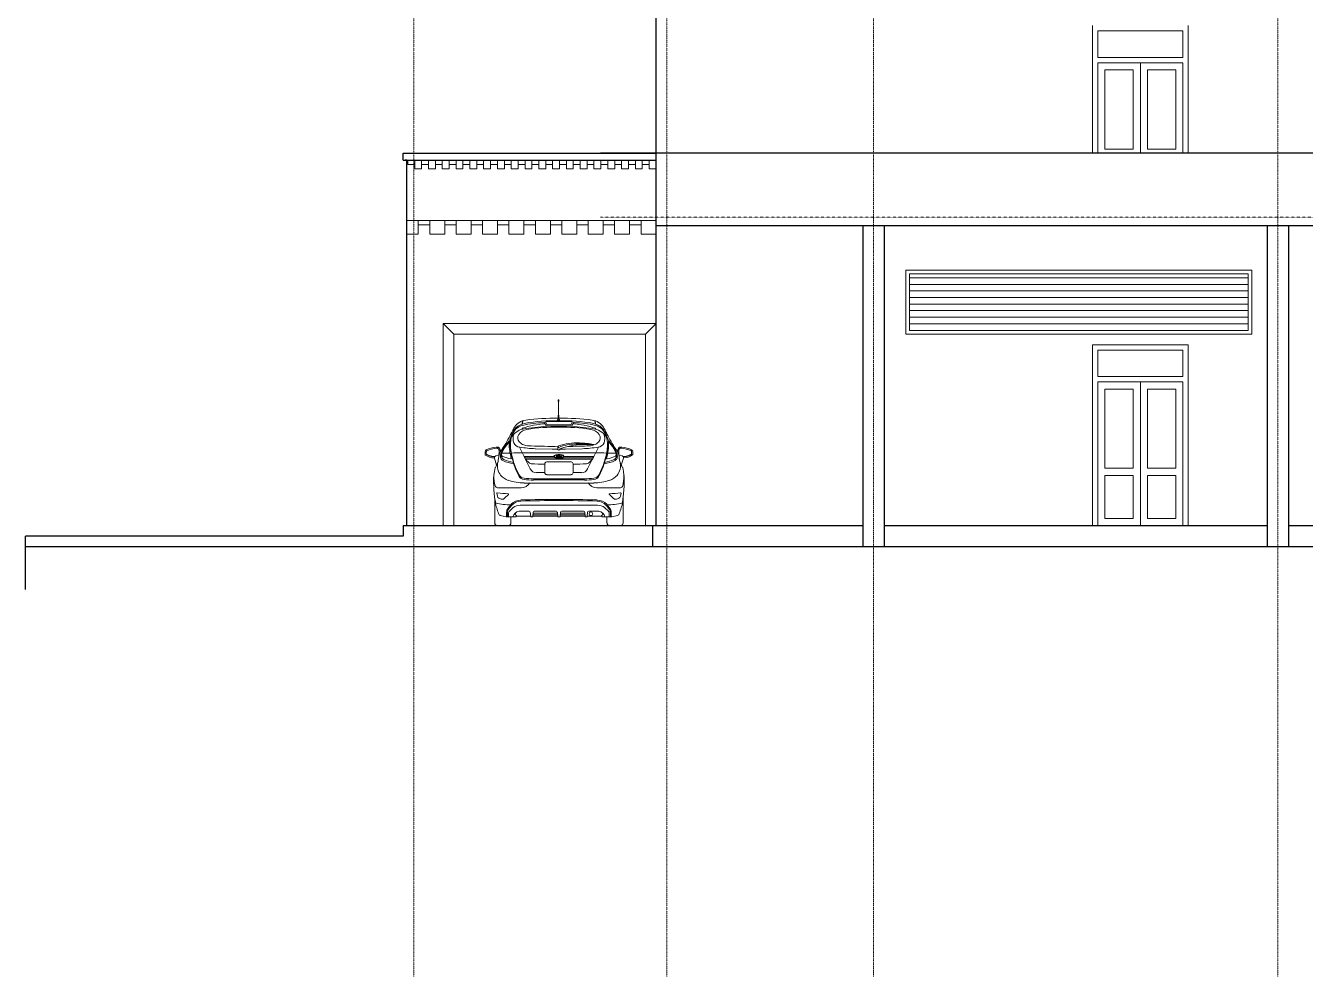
# Model space of a CAD drawing. Extents: x -95606 to 113309, y -42160 to -940.
# Drawn here: x -29615 to -28894, y -18008 to -17472 of the extents above; entities that cross this region are included whole.
import ezdxf

# ---------------------------------------------------------------- set-up
doc = ezdxf.new("R2010")
doc.units = 0
doc.header["$LTSCALE"] = 0.02
doc.header["$MEASUREMENT"] = 0
for name, pattern in [('( Dashed )', [0.75, 0.5, -0.25]), ('ACAD_ISO04W100', [30, 24, -3, 0, -3]), ('CENTERX2', [101.6, 63.5, -12.7, 12.7, -12.7])]:
    doc.linetypes.add(name, pattern=pattern)
doc.layers.get('0').update_dxf_attribs({"linetype": 'CONTINUOUS'})
for name, color, linetype, lineweight in [('fitting', 35, 'CONTINUOUS', 15), ('RBH CENTER LINE', 1, 'ACAD_ISO04W100', 13), ('RBH DIMENSIONS', 8, 'CONTINUOUS', 15), ('RBH WALL - 0.18', 252, 'CONTINUOUS', 18), ('RBH WALL - 0.30', 7, 'CONTINUOUS', 30), ('RBH-FURNITURE', 112, 'CONTINUOUS', 15)]:
    doc.layers.add(name, color=color, linetype=linetype, lineweight=lineweight)
doc.layers.add('RBH DO & WIN', color=7, linetype='CONTINUOUS', lineweight=9, true_color=0x8a008a)

# ---------------------------------------------------------------- blocks, each defined once
blk = doc.blocks.new('tku')
at = {"color": 0, "lineweight": 18}
for p, q in [((-871, 863), (-871, 670)), ((-1376, 592), (-1381, 547)), ((-1372, 593), (-1378, 548)), ((-1069, 563), (-1044, 520)), ((-1051, 566), (-1036, 539)), ((-885, 607), (-884, 608)), ((-885, 606), (-885, 607)), ((-885, 607), (-885, 607)), ((-885, 605), (-885, 606)), ((-885, 604), (-885, 605)), ((-884, 604), (-885, 604)), ((-884, 609), (-883, 610)), ((-884, 608), (-884, 609)), ((-884, 609), (-884, 609)), ((-884, 603), (-884, 604)), ((-884, 602), (-884, 603)), ((-883, 602), (-884, 602)), ((-883, 610), (-883, 610)), ((-883, 610), (-883, 610)), ((-883, 610), (-883, 610)), ((-883, 610), (-882, 610)), ((-883, 601), (-883, 602)), ((-882, 601), (-883, 601)), ((-882, 610), (-882, 611)), ((-882, 611), (-882, 611)), ((-882, 611), (-881, 611)), ((-881, 600), (-882, 601)), ((-881, 611), (-881, 612)), ((-881, 612), (-880, 612)), ((-880, 600), (-881, 600)), ((-881, 600), (-881, 600)), ((-880, 612), (-880, 613)), ((-880, 613), (-879, 613)), ((-880, 612), (-880, 612)), ((-879, 600), (-880, 600)), ((-879, 613), (-878, 614)), ((-879, 613), (-879, 613)), ((-878, 599), (-879, 600)), ((-878, 614), (-877, 615)), ((-878, 614), (-878, 614)), ((-878, 614), (-878, 614)), ((-878, 614), (-878, 614)), ((-878, 614), (-878, 614)), ((-878, 614), (-878, 614)), ((-877, 599), (-878, 599)), ((-877, 615), (-877, 616)), ((-877, 616), (-877, 616)), ((-877, 616), (-877, 616)), ((-877, 616), (-876, 616)), ((-877, 615), (-877, 615)), ((-877, 615), (-877, 615)), ((-877, 615), (-877, 615)), ((-877, 615), (-877, 615)), ((-876, 599), (-877, 599)), ((-876, 668), (-876, 669)), ((-876, 669), (-875, 669)), ((-876, 667), (-876, 668)), ((-876, 668), (-876, 668)), ((-876, 666), (-876, 667)), ((-876, 665), (-876, 666)), ((-876, 662), (-876, 665)), ((-876, 659), (-876, 662)), ((-876, 656), (-876, 659)), ((-876, 652), (-876, 656)), ((-876, 648), (-876, 652)), ((-876, 644), (-876, 648)), ((-876, 639), (-876, 644)), ((-876, 635), (-876, 639)), ((-876, 631), (-876, 635)), ((-876, 627), (-876, 631)), ((-876, 624), (-876, 627)), ((-876, 622), (-876, 624)), ((-876, 620), (-876, 622)), ((-876, 618), (-876, 620)), ((-876, 617), (-876, 618)), ((-876, 618), (-876, 618)), ((-876, 618), (-876, 618)), ((-876, 616), (-876, 617)), ((-876, 617), (-876, 617)), ((-876, 617), (-876, 617)), ((-876, 617), (-876, 617)), ((-876, 616), (-876, 616)), ((-875, 599), (-876, 599)), ((-875, 669), (-874, 670)), ((-874, 599), (-875, 599)), ((-874, 670), (-874, 670)), ((-874, 670), (-873, 670)), ((-873, 599), (-874, 599)), ((-873, 670), (-872, 670)), ((-872, 599), (-873, 599)), ((-872, 670), (-871, 670)), ((-871, 599), (-872, 599)), ((-871, 670), (-870, 670)), ((-870, 599), (-871, 599)), ((-870, 670), (-870, 670)), ((-870, 670), (-869, 670)), ((-869, 599), (-870, 599)), ((-869, 670), (-868, 670)), ((-868, 599), (-869, 599)), ((-868, 670), (-867, 669)), ((-867, 599), (-868, 599)), ((-867, 669), (-867, 669)), ((-867, 669), (-867, 668)), ((-867, 668), (-866, 668)), ((-866, 599), (-867, 599)), ((-866, 668), (-866, 667)), ((-866, 667), (-866, 667)), ((-866, 667), (-866, 665)), ((-866, 665), (-866, 663)), ((-866, 663), (-866, 660)), ((-866, 660), (-866, 657)), ((-866, 657), (-866, 653)), ((-866, 653), (-866, 649)), ((-866, 649), (-866, 645)), ((-866, 645), (-866, 640)), ((-866, 640), (-866, 636)), ((-866, 636), (-866, 632)), ((-866, 632), (-866, 628)), ((-866, 628), (-866, 625)), ((-866, 625), (-866, 622)), ((-866, 622), (-866, 620)), ((-866, 620), (-866, 619)), ((-866, 619), (-866, 618)), ((-866, 618), (-866, 618)), ((-866, 618), (-866, 617)), ((-866, 617), (-866, 617)), ((-866, 617), (-866, 617)), ((-866, 617), (-866, 617)), ((-866, 617), (-866, 617)), ((-866, 617), (-866, 616)), ((-866, 616), (-866, 616)), ((-866, 616), (-866, 616)), ((-866, 616), (-866, 616)), ((-866, 616), (-866, 615)), ((-866, 615), (-865, 615)), ((-865, 599), (-866, 599)), ((-865, 615), (-865, 615)), ((-865, 615), (-865, 615)), ((-865, 615), (-865, 615)), ((-865, 615), (-865, 615)), ((-865, 615), (-865, 614)), ((-865, 614), (-865, 614)), ((-865, 614), (-864, 614)), ((-864, 599), (-865, 599)), ((-864, 614), (-864, 614)), ((-864, 614), (-864, 614)), ((-864, 614), (-864, 614)), ((-864, 614), (-863, 613)), ((-863, 600), (-864, 599)), ((-863, 613), (-863, 613)), ((-863, 613), (-863, 613)), ((-863, 613), (-862, 612)), ((-862, 600), (-863, 600)), ((-862, 612), (-862, 612)), ((-862, 612), (-861, 611)), ((-861, 600), (-862, 600)), ((-862, 600), (-862, 600)), ((-861, 611), (-861, 611)), ((-861, 611), (-860, 611)), ((-860, 601), (-861, 600)), ((-860, 611), (-860, 610)), ((-860, 610), (-860, 610)), ((-860, 610), (-860, 610)), ((-860, 610), (-859, 610)), ((-859, 602), (-860, 601)), ((-860, 601), (-860, 601)), ((-859, 610), (-859, 610)), ((-859, 610), (-859, 609)), ((-859, 609), (-858, 609)), ((-858, 603), (-859, 602)), ((-859, 602), (-859, 602)), ((-858, 609), (-858, 608)), ((-858, 608), (-858, 607)), ((-858, 607), (-858, 607)), ((-858, 607), (-858, 606)), ((-858, 606), (-858, 605)), ((-858, 605), (-858, 605)), ((-858, 605), (-858, 604)), ((-858, 604), (-858, 603)), ((-678, 566), (-693, 539)), ((-660, 563), (-685, 520)), ((-357, 593), (-351, 548)), ((-354, 592), (-348, 547)), ((-1542, 362), (-1535, 360)), ((-1036, 515), (-865, 515)), ((-1028, 535), (-865, 535)), ((-701, 535), (-865, 535)), ((-693, 515), (-865, 515)), ((-187, 362), (-194, 360)), ((-1560, 192), (-1558, 173)), ((-1547, 194), (-1544, 175)), ((-1420, 219), (-1355, 87)), ((-1197, 198), (-959, 194)), ((-959, 194), (-881, 194)), ((-879, 226), (-882, 188)), ((-853, 197), (-853, 189)), ((-771, 194), (-853, 194)), ((-532, 198), (-771, 194)), ((-380, 252), (-376, 254)), ((-309, 219), (-374, 87)), ((-182, 194), (-185, 175)), ((-169, 192), (-171, 173)), ((-1775, 64), (-1743, -34)), ((-1667, 133), (-1556, 133)), ((-1355, 87), (-936, 87)), ((-1355, 87), (-1345, 66)), ((-1343, 87), (-1336, 77)), ((-865, 55), (-1339, 55)), ((-865, 50), (-1337, 50)), ((-1336, 77), (-928, 77)), ((-1334, 47), (-1268, -87)), ((-1321, 30), (-1300, 11)), ((-1300, 11), (-1280, -4)), ((-1252, 139), (-865, 139)), ((-1036, 12), (-865, 12)), ((-899, 88), (-901, 88)), ((-887, 100), (-886, 99)), ((-869, 88), (-867, 90)), ((-866, 86), (-862, 89)), ((-858, 86), (-866, 75)), ((-861, 74), (-866, 75)), ((-477, 139), (-865, 139)), ((-865, 55), (-390, 55)), ((-865, 50), (-392, 50)), ((-693, 12), (-865, 12)), ((-856, 83), (-861, 74)), ((-856, 83), (-861, 74)), ((-849, 81), (-848, 81)), ((-846, 85), (-847, 84)), ((-846, 85), (-845, 86)), ((-836, 78), (-825, 96)), ((-828, 97), (-834, 88)), ((-833, 74), (-827, 81)), ((-825, 96), (-828, 97)), ((-828, 82), (-827, 81)), ((-393, 77), (-801, 77)), ((-374, 87), (-793, 87)), ((-395, 47), (-461, -87)), ((-429, 11), (-449, -4)), ((-408, 30), (-429, 11)), ((-386, 87), (-393, 77)), ((-374, 87), (-385, 66)), ((-62, 133), (-173, 133)), ((46, 64), (14, -34)), ((174, 112), (173, 111)), ((173, 111), (173, 111)), ((175, 113), (174, 112)), ((176, 114), (175, 113)), ((176, 117), (176, 116)), ((176, 116), (176, 115)), ((176, 115), (176, 114)), ((-1182, -139), (-1064, -139)), ((-1064, -139), (-1064, -16)), ((-865, -168), (-1036, -168)), ((-865, -168), (-693, -168)), ((-665, -139), (-665, -16)), ((-547, -139), (-665, -139)), ((-1731, -353), (-1397, -353)), ((-865, -286), (-1356, -286)), ((-1225, -225), (-865, -225)), ((-1225, -243), (-865, -243)), ((-504, -225), (-865, -225)), ((-504, -243), (-865, -243)), ((-865, -286), (-373, -286)), ((2, -353), (-332, -353)), ((-1769, -501), (-1769, -849)), ((-1740, -431), (-1732, -472)), ((-1631, -501), (-1575, -446)), ((-98, -501), (-154, -446)), ((11, -431), (3, -472)), ((40, -501), (40, -849)), ((-1602, -758), (-1602, -694)), ((-1589, -764), (-1589, -694)), ((-1585, -646), (-1541, -592)), ((-1574, -654), (-1528, -596)), ((-1574, -764), (-1574, -708)), ((-1566, -687), (-1508, -633)), ((-1541, -592), (-1539, -585)), ((-1284, -684), (-1426, -684)), ((-865, -599), (-1409, -599)), ((-1268, -698), (-1262, -758)), ((-1229, -698), (-1234, -758)), ((-1230, -711), (-886, -711)), ((-1213, -684), (-903, -684)), ((-887, -698), (-882, -758)), ((-865, -599), (-320, -599)), ((-842, -698), (-847, -758)), ((-499, -711), (-843, -711)), ((-516, -684), (-826, -684)), ((-500, -698), (-495, -758)), ((-461, -698), (-467, -758)), ((-445, -684), (-303, -684)), ((-163, -687), (-221, -633)), ((-155, -654), (-201, -596)), ((-188, -592), (-190, -585)), ((-144, -646), (-188, -592)), ((-155, -764), (-155, -708)), ((-140, -764), (-140, -694)), ((-127, -758), (-127, -694)), ((-1578, -885), (-1733, -885)), ((-1691, -743), (-1609, -764)), ((-1607, -764), (-1542, -764)), ((-1542, -764), (-1542, -849)), ((-1542, -764), (-1487, -764)), ((-1263, -751), (-1464, -751)), ((-1241, -764), (-1256, -764)), ((-1234, -751), (-882, -751)), ((-1232, -732), (-884, -732)), ((-875, -764), (-865, -764)), ((-854, -764), (-865, -764)), ((-495, -751), (-847, -751)), ((-497, -732), (-845, -732)), ((-488, -764), (-473, -764)), ((-466, -751), (-265, -751)), ((-187, -764), (-242, -764)), ((-122, -764), (-187, -764)), ((-187, -764), (-187, -849)), ((-151, -885), (4, -885)), ((-38, -743), (-120, -764))]:
    blk.add_line(p, q, dxfattribs=at)
at = {"color": 0}
for p, q in [((-1744, 204), (-1745, 204)), ((-1742, 204), (-1744, 204)), ((-1739, 204), (-1742, 204)), ((-1737, 204), (-1739, 204)), ((-1735, 204), (-1737, 204)), ((-1733, 204), (-1735, 204)), ((-1731, 204), (-1733, 204)), ((-1729, 204), (-1731, 204)), ((-1728, 203), (-1729, 204)), ((-1726, 203), (-1728, 203)), ((-1725, 202), (-1726, 203)), ((-1724, 201), (-1725, 202)), ((-1722, 201), (-1724, 201)), ((-1721, 200), (-1722, 201)), ((-1720, 199), (-1721, 200)), ((-1719, 198), (-1720, 199)), ((-1718, 197), (-1719, 198)), ((-1717, 196), (-1718, 197)), ((-1716, 195), (-1717, 196)), ((-1716, 194), (-1716, 195)), ((-1715, 193), (-1716, 194)), ((-1714, 191), (-1715, 193)), ((-1713, 190), (-1714, 191)), ((-1712, 188), (-1713, 190)), ((-1712, 186), (-1712, 188)), ((-1711, 185), (-1712, 186)), ((-1711, 183), (-1711, 185)), ((-1710, 181), (-1711, 183)), ((-1709, 179), (-1710, 181)), ((-20, 179), (-19, 181)), ((-19, 183), (-18, 185)), ((-19, 181), (-19, 183)), ((-18, 185), (-17, 186)), ((-17, 188), (-16, 190)), ((-17, 186), (-17, 188)), ((-16, 190), (-15, 191)), ((-15, 191), (-14, 193)), ((-14, 194), (-13, 195)), ((-14, 193), (-14, 194)), ((-13, 195), (-12, 196)), ((-12, 196), (-11, 197)), ((-11, 197), (-10, 198)), ((-10, 198), (-9, 199)), ((-9, 199), (-8, 200)), ((-8, 200), (-7, 201)), ((-7, 201), (-5, 201)), ((-5, 201), (-4, 202)), ((-4, 202), (-3, 203)), ((-3, 203), (-1, 203)), ((-1, 203), (0, 204)), ((0, 204), (2, 204)), ((2, 204), (4, 204)), ((4, 204), (6, 204)), ((6, 204), (8, 204)), ((8, 204), (10, 204)), ((10, 204), (13, 204)), ((13, 204), (15, 204)), ((15, 204), (16, 204)), ((-1905, 120), (-1906, 153)), ((-1889, 129), (-1889, 153)), ((-1883, 118), (-1880, 117)), ((-1880, 117), (-1878, 115)), ((-1878, 115), (-1875, 114)), ((-1875, 114), (-1873, 113)), ((-1873, 113), (-1871, 111)), ((-1871, 111), (-1868, 110)), ((-1868, 110), (-1866, 109)), ((-1866, 109), (-1863, 107)), ((-1863, 107), (-1861, 106)), ((-1861, 106), (-1859, 105)), ((-1859, 105), (-1856, 104)), ((-1856, 104), (-1854, 103)), ((-1854, 103), (-1851, 102)), ((-1851, 102), (-1849, 101)), ((-1849, 101), (-1846, 100)), ((-1846, 100), (-1844, 99)), ((-1844, 99), (-1841, 98)), ((-1841, 98), (-1839, 97)), ((-1839, 97), (-1836, 96)), ((-1836, 96), (-1834, 96)), ((-1834, 96), (-1831, 95)), ((-1831, 95), (-1829, 94)), ((-1829, 94), (-1826, 93)), ((-1826, 93), (-1823, 93)), ((-1823, 93), (-1821, 92)), ((-1821, 92), (-1818, 91)), ((-1818, 91), (-1815, 91)), ((-1815, 91), (-1812, 90)), ((-1812, 90), (-1809, 90)), ((-1809, 90), (-1806, 89)), ((-1806, 89), (-1804, 89)), ((-1804, 89), (-1801, 89)), ((-1801, 89), (-1798, 88)), ((-1798, 88), (-1795, 88)), ((-1795, 88), (-1791, 88)), ((-1791, 88), (-1788, 87)), ((-1788, 87), (-1785, 87)), ((-1785, 87), (-1782, 87)), ((-1782, 87), (-1778, 87)), ((-1778, 87), (-1775, 87)), ((-1775, 87), (-1772, 87)), ((-1713, 106), (-1712, 109)), ((-1713, 103), (-1713, 106)), ((-1712, 111), (-1711, 114)), ((-1712, 109), (-1712, 111)), ((-1711, 117), (-1710, 120)), ((-1711, 114), (-1711, 117)), ((-1710, 125), (-1709, 128)), ((-1710, 122), (-1710, 125)), ((-1710, 120), (-1710, 122)), ((-1709, 177), (-1709, 179)), ((-1709, 175), (-1709, 177)), ((-1708, 173), (-1709, 175)), ((-1709, 131), (-1708, 133)), ((-1709, 128), (-1709, 131)), ((-1708, 171), (-1708, 173)), ((-1708, 169), (-1708, 171)), ((-1707, 166), (-1708, 169)), ((-1708, 141), (-1707, 144)), ((-1708, 139), (-1708, 141)), ((-1708, 136), (-1708, 139)), ((-1708, 133), (-1708, 136)), ((-1707, 164), (-1707, 166)), ((-1707, 162), (-1707, 164)), ((-1707, 159), (-1707, 162)), ((-1707, 157), (-1707, 159)), ((-1707, 154), (-1707, 157)), ((-1707, 152), (-1707, 154)), ((-1707, 149), (-1707, 152)), ((-1707, 147), (-1707, 149)), ((-1707, 144), (-1707, 147)), ((-22, 166), (-21, 169)), ((-22, 164), (-22, 166)), ((-22, 162), (-22, 164)), ((-22, 159), (-22, 162)), ((-22, 157), (-22, 159)), ((-22, 154), (-22, 157)), ((-22, 152), (-22, 154)), ((-22, 149), (-22, 152)), ((-22, 147), (-22, 149)), ((-22, 144), (-22, 147)), ((-21, 141), (-22, 144)), ((-21, 173), (-20, 175)), ((-21, 171), (-21, 173)), ((-21, 169), (-21, 171)), ((-21, 139), (-21, 141)), ((-21, 136), (-21, 139)), ((-21, 133), (-21, 136)), ((-20, 131), (-21, 133)), ((-20, 177), (-20, 179)), ((-20, 175), (-20, 177)), ((-20, 128), (-20, 131)), ((-19, 125), (-20, 128)), ((-19, 122), (-19, 125)), ((-19, 120), (-19, 122)), ((-18, 117), (-19, 120)), ((-18, 114), (-18, 117)), ((-17, 111), (-18, 114)), ((-17, 109), (-17, 111)), ((-16, 106), (-17, 109)), ((-16, 103), (-16, 106)), ((46, 87), (43, 87)), ((49, 87), (46, 87)), ((53, 87), (49, 87)), ((56, 87), (53, 87)), ((59, 87), (56, 87)), ((62, 88), (59, 87)), ((65, 88), (62, 88)), ((69, 88), (65, 88)), ((72, 89), (69, 88)), ((75, 89), (72, 89)), ((77, 89), (75, 89)), ((80, 90), (77, 89)), ((83, 90), (80, 90)), ((86, 91), (83, 90)), ((89, 91), (86, 91)), ((92, 92), (89, 91)), ((94, 93), (92, 92)), ((97, 93), (94, 93)), ((100, 94), (97, 93)), ((102, 95), (100, 94)), ((105, 96), (102, 95)), ((107, 96), (105, 96)), ((110, 97), (107, 96)), ((112, 98), (110, 97)), ((115, 99), (112, 98)), ((117, 100), (115, 99)), ((120, 101), (117, 100)), ((122, 102), (120, 101)), ((125, 103), (122, 102)), ((127, 104), (125, 103)), ((130, 105), (127, 104)), ((132, 106), (130, 105)), ((134, 107), (132, 106)), ((137, 109), (134, 107)), ((139, 110), (137, 109)), ((142, 111), (139, 110)), ((144, 113), (142, 111)), ((146, 114), (144, 113)), ((149, 115), (146, 114)), ((151, 117), (149, 115)), ((154, 118), (151, 117)), ((159, 129), (160, 153)), ((-1913, -885), (192, -885))]:
    blk.add_line(p, q, dxfattribs=at)
blk.add_circle((-414, -719), 25.9, dxfattribs=at)
at = {"color": 0, "lineweight": 18}
for centre, radius, start, end in [((-1305, 383), 221, 97.2943, 147.7801), ((-1300, 308), 252, 101.6491, 132.7389), ((-925, -969), 1526, 95.1479, 107.303), ((-1017, -1070), 1638, 92.0905, 102.734), ((-925, -1848), 2441, 88.5719, 100.0497), ((-1077, 559), 9.23, 27.0532, 90.3506), ((-1043, 570), 9.06, 92.7947, 209.7182), ((-925, -1848), 2430, 88.5719, 92.7947), ((-804, -1848), 2441, 79.9503, 91.4281), ((-804, -1848), 2430, 87.2053, 91.4281), ((-686, 570), 9.06, 330.2818, 87.2053), ((-804, -969), 1526, 72.697, 84.8521), ((-652, 559), 9.23, 89.6494, 152.9468), ((-712, -1070), 1638, 77.266, 87.9095), ((-424, 383), 221, 32.2199, 82.7057), ((-429, 308), 252, 47.2611, 78.3509), ((-1883, 506), 370, 319.3911, 337.137), ((-1180, 252), 378, 140.3627, 163.1063), ((-1154, 215), 411, 140.5397, 159.2752), ((-1304, 208), 277, 105.1726, 146.8624), ((-1330, 340), 181, 158.9874, 199.4439), ((-1328, 332), 203, 104.3039, 134.7137), ((-1361, 351), 85.2, 145.527, 223.5936), ((-1286, 293), 180, 99.5606, 143.8377), ((-1376, 482), 6.53, 112.0668, 278.2883), ((-726, -3608), 4135, 94.3015, 99.0346), ((-897, -2196), 2699, 89.3111, 98.9259), ((-1036, 524), 9.06, 209.7182, 270), ((-1028, 544), 9.06, 209.7182, 270), ((-832, -2196), 2699, 81.0741, 90.6889), ((-701, 544), 9.06, 270, 330.2818), ((-693, 524), 9.06, 270, 330.2818), ((-1003, -3608), 4135, 80.9654, 85.6985), ((-443, 293), 180, 36.1623, 80.4394), ((-353, 482), 6.53, 261.7117, 67.9332), ((-425, 208), 277, 33.1376, 74.8274), ((-401, 332), 203, 45.2863, 75.6961), ((-368, 351), 85.2, 316.4064, 34.473), ((-549, 252), 378, 16.8937, 39.6373), ((-575, 215), 411, 20.7248, 39.4603), ((-399, 340), 181, 340.5561, 21.0126), ((154, 506), 370, 202.863, 220.6089), ((-1247, -37), 466, 139.6588, 159.2972), ((-1247, -37), 457, 139.6588, 158.6588), ((-1883, 506), 379, 319.3911, 327.9585), ((-1094, 253), 471, 173.7117, 187.472), ((-1094, 253), 457, 166.4676, 187.472), ((-1094, 253), 455, 166.4676, 187.472), ((-461, 342), 1094, 187.7905, 207.7156), ((-1403, 326), 108, 205.508, 263.3882), ((-1317, 389), 143, 222.5748, 253.3232), ((-1104, 2382), 2186, 261.8067, 267.5529), ((-1258, 602), 365, 254.0995, 270.2629), ((-981, 5796), 5565, 267.1643, 271.0692), ((-867, 195), 16, 205.4803, 336.2218), ((-868, 226), 10.6, 108.6291, 280.2881), ((-616, -478), 759, 86.8397, 109.684), ((-607, -434), 700, 91.6427, 111.7444), ((-496, -807), 1066, 83.7504, 109.5821), ((-748, 5796), 5565, 270.1227, 272.8357), ((-555, -899), 1167, 81.2023, 93.5604), ((-661, -1550), 1832, 81.0428, 87.2937), ((-625, 2382), 2186, 272.4471, 278.1933), ((-471, 602), 365, 269.7371, 285.9005), ((-376, 257), 2.64, 261.3655, 84.5192), ((-412, 389), 143, 286.6768, 317.4252), ((-326, 326), 108, 276.6118, 334.492), ((-1268, 342), 1094, 332.2844, 352.2095), ((-635, 253), 455, 352.528, 13.5324), ((-635, 253), 457, 352.528, 13.5324), ((-635, 253), 471, 352.528, 6.2883), ((154, 506), 379, 212.0415, 220.6089), ((-482, -37), 457, 21.3412, 40.3412), ((-482, -37), 466, 20.7028, 40.3412), ((-1511, -41), 221, 169.4518, 217.3965), ((-1557, 93), 131, 164.3307, 193.7583), ((-1627, 85), 61.2, 201.9263, 242.9684), ((-1615, 103), 63.2, 156.3587, 243.9557), ((-1667, 128), 5.51, 90, 168.9712), ((-1634, 121), 39.1, 168.9712, 239.848), ((-1446, 472), 489, 244.6603, 263.5226), ((-1491, 447), 394, 245.6814, 262.531), ((-1447, 448), 447, 243.9855, 262.2063), ((-461, 323), 1107, 187.7905, 190.1308), ((-1556, 128), 5.51, 10.1308, 90), ((-461, 323), 1107, 190.1308, 193.6262), ((-461, 323), 1094, 187.7905, 207.7156), ((-1542, 61), 5.51, 262.531, 13.6262), ((-1331, -8007), 8147, 89.4426, 91.4315), ((-1241, 108), 112, 202.0394, 224.246), ((-1036, -16), 28.2, 90, 180), ((-899, 82), 7.63, 101.2344, 281.2043), ((-898, 84), 4.96, 110.1648, 284.6555), ((-900, 89), 0.819, 301.2339, 127.8531), ((-889, 97), 8.98, 102.0372, 180.9203), ((-893, 97), 4.94, 187.1833, 294.0188), ((-916, 109), 35.8, 301.1645, 328.669), ((-900, 89), 14.7, 278.53, 340.2532), ((-887, 97), 7.54, 83.849, 163.9255), ((-892, 98), 2.25, 152.4166, 260.7289), ((-892, 101), 5.01, 259.2973, 348.9138), ((-885, 95), 12.5, 72.3219, 118.0635), ((-894, 101), 8.31, 285.6299, 346.7629), ((-888, 90), 2.33, 92.3766, 164.7627), ((-889, 91), 0.934, 178.812, 308.3186), ((-883, 85), 7.13, 114.5085, 139.4537), ((-881, 66), 26.9, 95.3996, 106.3304), ((-883, 85), 20.2, 63.2661, 98.2068), ((-886, 91), 0.906, 37.5333, 106.3161), ((-886, 91), 0.505, 97.3608, 132.8989), ((-868, 79), 19, 134.4271, 161.9191), ((-886, 91), 0.691, 334.5372, 39.4259), ((-852, 73), 37.5, 126.4041, 146.7354), ((-883, 67), 40, 76.2169, 87.8966), ((-879, 106), 13.7, 260.3424, 292.3128), ((-872, 81), 8.67, 86.0837, 198.7548), ((-846, 68), 42.4, 124.4658, 141.8938), ((-878, 116), 22.2, 266.1969, 281.5839), ((-875, 79), 5.52, 196.6026, 322.7944), ((-871, 95), 3.01, 89.4955, 203.8656), ((-868, 96), 6.53, 210.0078, 240.0115), ((-858, 180), 76.5, 258.084, 276.6596), ((-872, 96), 2.32, 271.4182, 316.9653), ((-866, 97), 6.53, 210.0078, 236.1005), ((-872, 88), 1.05, 315.7379, 86.7344), ((-871, 97), 1.65, 13.2557, 90.0796), ((-871, 91), 0.831, 246.7043, 350.839), ((-787, 10), 107, 133.9244, 141.9014), ((-857, 133), 33.5, 246.6772, 288.1608), ((-872, 96), 2.89, 311.4178, 24.82), ((-876, 85), 6.66, 359.2623, 22.2093), ((-872, 86), 6.2, 358.5155, 41.9983), ((-859, 86), 4.14, 58.2653, 148.2837), ((-860, 86), 1.41, 355.066, 139.4276), ((-860, 87), 4.84, 356.4153, 37.2897), ((-850, 83), 6.59, 100.8256, 149.2712), ((-852, 83), 4.26, 189.3487, 321.4315), ((-852, 84), 2.14, 91.6587, 258.5949), ((-852, 88), 6.15, 264.3479, 322.846), ((-850, 87), 2.27, 200.033, 20.033), ((-850, 87), 2.48, 2.915, 108.0859), ((-849, 111), 6.35, 270.5283, 301.6431), ((-848, 105), 3.57, 286.797, 354.3697), ((-845, 105), 0.832, 353.0131, 127.1859), ((-836, 77), 3.85, 193.8489, 310.4382), ((-835, 77), 1.39, 166.1725, 281.9684), ((-845, 94), 20.6, 298.2706, 323.9533), ((-693, -16), 28.2, 0, 90), ((-398, -8007), 8147, 88.5685, 90.5574), ((-488, 108), 112, 315.754, 337.9606), ((-1268, 323), 1094, 332.2844, 352.2095), ((-283, 472), 489, 276.4774, 295.3397), ((-282, 448), 447, 277.7937, 296.0145), ((-187, 61), 5.51, 166.3738, 277.469), ((-1268, 323), 1107, 346.3738, 349.8692), ((-238, 447), 394, 277.469, 294.3186), ((-1268, 323), 1107, 349.8692, 352.2095), ((-173, 128), 5.51, 90, 169.8692), ((-114, 103), 63.2, 296.0443, 23.6413), ((-95, 121), 39.1, 300.152, 11.0288), ((-102, 85), 61.2, 297.0316, 338.0737), ((-62, 128), 5.51, 11.0288, 90), ((-172, 93), 131, 346.2417, 15.6693), ((-218, -41), 221, 322.6035, 10.5482), ((-1012, -161), 770, 181.2338, 192.4725), ((-1485, 11), 275, 222.4819, 250.2641), ((-1346, -129), 90.7, 204.3192, 264.0227), ((-1251, 29), 44.5, 228.6335, 265.1526), ((-1182, -43), 96.9, 207.0492, 270), ((-671, 15052), 15079, 267.7815, 268.5056), ((-1036, -139), 28.2, 180, 270), ((-693, -139), 28.2, 270, 0), ((-1058, 15052), 15079, 271.4944, 272.2185), ((-547, -43), 96.9, 270, 332.9508), ((-478, 29), 44.5, 274.8474, 311.3665), ((-383, -129), 90.7, 275.9773, 335.6808), ((-244, 11), 275, 289.7359, 317.5181), ((-717, -161), 770, 347.5275, 358.7662), ((-1731, -319), 33.3, 193.4054, 270), ((-1346, 448), 733, 251.5843, 269.1959), ((-1346, -148), 90.7, 204.3192, 264.0227), ((-1401, -201), 151, 271.5578, 326.1414), ((-1243, 909), 1134, 264.3012, 270.9033), ((-1243, 890), 1134, 264.3012, 270.9033), ((-486, 909), 1134, 269.0967, 275.6988), ((-486, 890), 1134, 269.0967, 275.6988), ((-328, -201), 151, 213.8586, 268.4422), ((-383, -148), 90.7, 275.9773, 335.6808), ((-383, 448), 733, 270.8041, 288.4157), ((2, -319), 33.3, 270, 346.5946), ((28607, 5347), 30933, 190.8712, 191.0232), ((-1735, -430), 4.97, 84.1368, 190.3113), ((-1431, 2524), 2965, 264.1368, 267.1577), ((-1692, -462), 41.4, 193.5208, 243.863), ((-1644, -366), 149, 243.4125, 261.9644), ((-1661, -471), 42.8, 265.0997, 314.559), ((-1579, -442), 4.97, 314.8194, 87.1577), ((-1394, -730), 205, 92.7505, 134.9354), ((-1394, -730), 189, 92.7505, 134.9354), ((-895, -17629), 17112, 89.8967, 91.703), ((-895, -17629), 17096, 89.8967, 91.703), ((-834, -17629), 17112, 88.297, 90.1033), ((-834, -17629), 17096, 88.297, 90.1033), ((-335, -730), 189, 45.0646, 87.2495), ((-335, -730), 205, 45.0646, 87.2495), ((-150, -442), 4.97, 92.8423, 225.1806), ((-298, 2524), 2965, 272.8423, 275.8632), ((-68, -471), 42.8, 225.441, 274.9003), ((-85, -366), 149, 278.0356, 296.5875), ((-37, -462), 41.4, 296.137, 346.4792), ((6, -430), 4.97, 349.6887, 95.8632), ((-30336, 5347), 30933, 348.9768, 349.1288), ((-1753, -574), 6.88, 112.0193, 192.5924), ((-60, -95), 1767, 195.7998, 201.2412), ((-1549, 279), 872, 256.279, 270.4851), ((-1519, -696), 82.4, 142.5082, 178.5143), ((-1519, -696), 69.3, 142.5082, 178.5143), ((-1546, -708), 28.2, 133.4939, 180), ((-1417, -781), 97, 95.1104, 170.205), ((-1415, -744), 145, 87.6207, 129.7828), ((-1443, -723), 34.7, 128.9074, 233.0632), ((-1284, -700), 15.9, 5.2167, 90), ((-1213, -700), 15.9, 90, 174.7833), ((-903, -700), 15.9, 5.2167, 90), ((-826, -700), 15.9, 90, 174.7833), ((-516, -700), 15.9, 5.2167, 90), ((-445, -700), 15.9, 90, 174.7833), ((-314, -744), 145, 50.2172, 92.3793), ((-312, -781), 97, 9.795, 84.8896), ((-286, -723), 34.7, 306.9368, 51.0926), ((-180, 279), 872, 269.5149, 283.721), ((-183, -708), 28.2, 0, 46.5061), ((-210, -696), 69.3, 1.4857, 37.4918), ((-210, -696), 82.4, 1.4857, 37.4918), ((-1669, -95), 1767, 338.7588, 344.2002), ((24, -574), 6.88, 347.4076, 67.9807), ((-1733, -849), 35.9, 180, 270), ((-1685, -712), 31.6, 226.2865, 257.7782), ((-1607, -758), 5.83, 255.4825, 0), ((-1578, -849), 35.9, 270, 0), ((-1488, -737), 27.5, 271.7048, 328.4116), ((-1256, -757), 6.68, 185.2167, 270), ((-1241, -757), 6.68, 270, 354.7833), ((-875, -757), 6.68, 185.2167, 270), ((-854, -757), 6.68, 270, 354.7833), ((-488, -757), 6.68, 185.2167, 270), ((-473, -757), 6.68, 270, 354.7833), ((-241, -737), 27.5, 211.5884, 268.2952), ((-151, -849), 35.9, 180, 270), ((-122, -758), 5.83, 180, 284.5175), ((-44, -712), 31.6, 282.2218, 313.7135), ((4, -849), 35.9, 270, 0)]:
    blk.add_arc(centre, radius, start, end, dxfattribs=at)
at = {"color": 0}
for centre, radius, start, end in [((-1696, -241), 448, 96.212, 114.3447), ((-33, -241), 448, 65.6553, 83.788), ((-1893, 120), 12.9, 180.5569, 235.6402), ((-1776, 283), 214, 234.4883, 269.7712), ((-1876, 129), 12.9, 180.5569, 237.4604), ((147, 129), 12.9, 302.5396, 359.4431)]:
    blk.add_arc(centre, radius, start, end, dxfattribs=at)
at = {"color": 0, "lineweight": 18}
for centre, major_axis, ratio, start_param, end_param in [((-873, 82), (2.9, 4.96), 0.607758, 0.231337, 5.69029), ((-841, 82), (-6.28, -6.88), 0.572214, 5.31624, 7.526133), ((-841, 82), (-6.28, -6.88), 0.572214, 9.175956, 10.912281)]:
    blk.add_ellipse(centre, major_axis=major_axis, ratio=ratio, start_param=start_param, end_param=end_param, dxfattribs=at)
for centre, major_axis, ratio in [((-872, 96), (0.58, 1.6), 0.664258), ((-841, 82), (3.28, 4.21), 0.551755)]:
    blk.add_ellipse(centre, major_axis=major_axis, ratio=ratio, dxfattribs=at)
for points in [[(-876, 884), (-876, 885), (-875, 886), (-873, 886)], [(-876, 866), (-876, 866), (-876, 884), (-876, 884)], [(-873, 863), (-875, 863), (-876, 864), (-876, 866)], [(-873, 886), (-873, 886), (-869, 886), (-869, 886)], [(-869, 863), (-869, 863), (-873, 863), (-873, 863)], [(-869, 886), (-868, 886), (-867, 885), (-867, 884)], [(-867, 866), (-867, 864), (-868, 863), (-869, 863)], [(-867, 884), (-867, 884), (-867, 866), (-867, 866)], [(-876, 629), (-1034, 628), (-1183, 622), (-1333, 601)], [(-865, 629), (-865, 629), (-866, 629), (-866, 629)], [(-865, 629), (-702, 628), (-550, 622), (-396, 601)], [(-1888, 182), (-1899, 177), (-1906, 166), (-1906, 153)], [(-1750, 221), (-1802, 213), (-1849, 202), (-1888, 182)], [(-1690, 155), (-1690, 192), (-1702, 227), (-1750, 221)], [(-39, 155), (-39, 192), (-27, 227), (21, 221)], [(21, 221), (73, 213), (120, 202), (159, 182)], [(159, 182), (170, 177), (177, 166), (177, 153)], [(-1709, 101), (-1733, 114), (-1786, 96), (-1775, 64)], [(-20, 101), (4, 114), (57, 96), (46, 64)], [(173, 111), (135, 85), (99, 71), (47, 70)], [(177, 153), (177, 153), (176, 117), (176, 117)], [(-1763, -68), (-1799, -216), (-1785, -342), (-1771, -487)], [(-1761, -65), (-1762, -66), (-1762, -67), (-1763, -68)], [(32, -65), (33, -66), (33, -67), (34, -68)], [(34, -68), (70, -216), (56, -342), (42, -487)]]:
    blk.add_open_spline(points, degree=3, dxfattribs=at)
for points in [[(-1761, -65), (-1739, -26), (-1720, 35), (-1699, 135), (-1667, 192), (-1632, 242), (-1568, 355), (-1522, 443), (-1492, 500)], [(32, -65), (10, -26), (-9, 35), (-30, 135), (-62, 192), (-97, 242), (-161, 355), (-207, 443), (-237, 500)]]:
    blk.add_spline(points, degree=3, dxfattribs=at)
at = {"color": 0}
for points in [[(-1880, 167), (-1886, 164), (-1889, 160), (-1889, 154), (-1889, 153), (-1889, 153)], [(151, 167), (157, 164), (160, 160), (160, 154), (160, 153), (160, 153)]]:
    blk.add_open_spline(points, degree=3, knots=[2, 2, 2, 2, 2.96391, 2.96391, 3, 3, 3, 3], dxfattribs=at)
at = {"color": 0, "lineweight": 18}
for points, knots in [([(-936, 89), (-936, 87), (-935, 85), (-933, 81), (-931, 79), (-925, 74), (-919, 71), (-905, 66), (-897, 64), (-879, 62), (-870, 61), (-851, 62), (-842, 63), (-825, 66), (-818, 68), (-805, 73), (-800, 76), (-795, 82), (-794, 84), (-793, 89), (-793, 91), (-795, 96), (-796, 98), (-800, 102), (-803, 104), (-812, 109), (-821, 112), (-842, 116), (-853, 117), (-876, 117), (-888, 116), (-906, 112), (-913, 110), (-925, 105), (-929, 102), (-934, 96), (-935, 94), (-936, 91), (-936, 90), (-936, 89)], [0, 0, 0, 0, 0.208443, 0.208443, 0.416885, 0.416885, 0.819746, 0.819746, 1.222607, 1.222607, 1.625468, 1.625468, 2.02833, 2.02833, 2.431191, 2.431191, 2.834052, 2.834052, 3.056483, 3.056483, 3.278914, 3.278914, 3.501345, 3.501345, 3.723776, 3.723776, 4.218275, 4.218275, 4.712774, 4.712774, 5.207273, 5.207273, 5.595489, 5.595489, 5.983706, 5.983706, 6.205065, 6.205065, 6.283185, 6.283185, 6.283185, 6.283185]), ([(-932, 89), (-932, 87), (-931, 85), (-927, 80), (-925, 78), (-917, 74), (-912, 72), (-898, 68), (-887, 66), (-865, 65), (-854, 65), (-833, 68), (-823, 70), (-809, 75), (-805, 78), (-799, 83), (-798, 85), (-796, 89), (-797, 91), (-799, 96), (-801, 98), (-807, 102), (-811, 104), (-823, 108), (-832, 111), (-853, 113), (-864, 113), (-885, 112), (-895, 111), (-913, 106), (-920, 103), (-928, 98), (-930, 95), (-932, 92), (-932, 91), (-932, 89)], [0, 0, 0, 0, 0.301156, 0.301156, 0.602311, 0.602311, 0.903467, 0.903467, 1.395555, 1.395555, 1.887644, 1.887644, 2.379732, 2.379732, 2.752276, 2.752276, 3.042914, 3.042914, 3.333552, 3.333552, 3.62419, 3.62419, 3.914828, 3.914828, 4.386874, 4.386874, 4.85892, 4.85892, 5.330966, 5.330966, 5.803011, 5.803011, 6.107132, 6.107132, 6.283185, 6.283185, 6.283185, 6.283185])]:
    blk.add_open_spline(points, degree=3, knots=knots, dxfattribs=at)

msp = doc.modelspace()

# ---------------------------------------------------------------- linework, layer by layer
at = {"layer": 'fitting', "color": 1, "linetype": '( Dashed )', "lineweight": 5, "ltscale": 0.11}
msp.add_lwpolyline([(-28268.353, -17597.942), (-28463.353, -17597.942), (-28463.353, -17591.942), (-28670.353, -17591.942), (-28670.353, -17585.942), (-28877.353, -17585.942), (-28877.353, -17579.942), (-29291.353, -17579.942)], dxfattribs=at)
at = {"layer": 'RBH CENTER LINE', "linetype": 'CENTERX2', "ltscale": 0.12}
for p, q in [((-29396.506, -18008.254), (-29396.506, -16985.003)), ((-29253.956, -18008.254), (-29253.956, -16985.003)), ((-29137.353, -18008.254), (-29137.353, -16985.003)), ((-28909.353, -18008.254), (-28909.353, -16985.003))]:
    msp.add_line(p, q, dxfattribs=at)
at = {"layer": 'RBH DIMENSIONS', "ltscale": 0.75}
for p, q in [((-29373.956, -17645.942), (-29379.956, -17639.942)), ((-29265.956, -17645.942), (-29259.956, -17639.942))]:
    msp.add_line(p, q, dxfattribs=at)
for points in [[(-29379.956, -17753.942), (-29379.956, -17639.942), (-29259.956, -17639.942), (-29259.956, -17753.942)], [(-29373.956, -17753.942), (-29373.956, -17645.942), (-29265.956, -17645.942), (-29265.956, -17753.942)]]:
    msp.add_lwpolyline(points, dxfattribs=at)
at = {"layer": 'RBH DO & WIN', "ltscale": 0.75}
for p, q in [((-29013.853, -17543.942), (-29013.853, -17471.942)), ((-29010.853, -17489.942), (-29010.853, -17474.942)), ((-29010.853, -17474.942), (-28962.853, -17474.942)), ((-28986.853, -17474.942), (-28962.853, -17474.942)), ((-28962.853, -17474.942), (-28962.853, -17489.942)), ((-28962.853, -17474.942), (-28962.853, -17489.942)), ((-28959.853, -17471.942), (-28959.853, -17543.942)), ((-28962.853, -17489.942), (-29010.853, -17489.942)), ((-29010.853, -17543.942), (-29010.853, -17492.942)), ((-28962.853, -17492.942), (-29010.853, -17492.942)), ((-29006.853, -17496.942), (-29006.853, -17541.657)), ((-28990.853, -17496.942), (-29006.853, -17496.942)), ((-28990.853, -17541.657), (-28990.853, -17496.942)), ((-28986.853, -17492.942), (-28986.853, -17543.942)), ((-28986.853, -17543.942), (-28986.853, -17492.942)), ((-28982.853, -17541.657), (-28982.853, -17496.942)), ((-28966.853, -17496.942), (-28982.853, -17496.942)), ((-28966.853, -17496.942), (-28966.853, -17541.657)), ((-28962.853, -17492.942), (-28962.853, -17543.942)), ((-28962.853, -17492.942), (-28962.853, -17543.942)), ((-29006.853, -17541.657), (-28990.853, -17541.657)), ((-28966.853, -17541.657), (-28982.853, -17541.657)), ((-28926.085, -17614.244), (-29117.085, -17614.244)), ((-28926.085, -17617.942), (-29117.085, -17617.942)), ((-28926.085, -17621.64), (-29117.085, -17621.64)), ((-28926.085, -17625.338), (-29117.085, -17625.338)), ((-28926.085, -17629.036), (-29117.085, -17629.036)), ((-28926.085, -17632.734), (-29117.085, -17632.734)), ((-28926.085, -17636.432), (-29117.085, -17636.432)), ((-28926.085, -17640.13), (-29117.085, -17640.13)), ((-29013.853, -17753.942), (-29013.853, -17651.942)), ((-29013.853, -17651.942), (-28959.853, -17651.942)), ((-29010.853, -17669.942), (-29010.853, -17654.942)), ((-29010.853, -17654.942), (-28962.853, -17654.942)), ((-28986.853, -17654.942), (-28962.853, -17654.942)), ((-28962.853, -17654.942), (-28962.853, -17669.942)), ((-28962.853, -17654.942), (-28962.853, -17669.942)), ((-28959.853, -17651.942), (-28959.853, -17753.942)), ((-28962.853, -17669.942), (-29010.853, -17669.942)), ((-29010.853, -17753.942), (-29010.853, -17672.942)), ((-28962.853, -17672.942), (-29010.853, -17672.942)), ((-29006.853, -17676.942), (-29006.853, -17721.657)), ((-28990.853, -17676.942), (-29006.853, -17676.942)), ((-28990.853, -17721.657), (-28990.853, -17676.942)), ((-28986.853, -17672.942), (-28986.853, -17753.942)), ((-28986.853, -17753.942), (-28986.853, -17672.942)), ((-28982.853, -17721.657), (-28982.853, -17676.942)), ((-28966.853, -17676.942), (-28982.853, -17676.942)), ((-28966.853, -17676.942), (-28966.853, -17721.657)), ((-28962.853, -17672.942), (-28962.853, -17753.942)), ((-28962.853, -17672.942), (-28962.853, -17753.942)), ((-29006.853, -17721.657), (-28990.853, -17721.657)), ((-28966.853, -17721.657), (-28982.853, -17721.657)), ((-29006.853, -17725.657), (-29006.853, -17749.942)), ((-29006.853, -17725.657), (-28990.853, -17725.657)), ((-28990.853, -17749.942), (-28990.853, -17725.657)), ((-28966.853, -17725.657), (-28982.853, -17725.657)), ((-28982.853, -17749.942), (-28982.853, -17725.657)), ((-28966.853, -17725.657), (-28966.853, -17749.942)), ((-29006.853, -17749.942), (-28990.853, -17749.942)), ((-28966.853, -17749.942), (-28982.853, -17749.942))]:
    msp.add_line(p, q, dxfattribs=at)
for points in [[(-28924.085, -17609.942), (-29119.085, -17609.942), (-29119.085, -17645.942), (-28924.085, -17645.942)], [(-28926.085, -17611.942), (-29117.085, -17611.942), (-29117.085, -17643.942), (-28926.085, -17643.942)]]:
    msp.add_lwpolyline(points, close=True, dxfattribs=at)
at = {"layer": 'RBH WALL - 0.18', "ltscale": 0.75}
for p, q in [((-28903.353, -17765.942), (-28903.353, -17584.942)), ((-28915.353, -17765.942), (-28915.353, -17597.942))]:
    msp.add_line(p, q, dxfattribs=at)
for points in [[(-29399.924, -17547.942), (-29396.036, -17547.942), (-29396.036, -17550.306), (-29399.924, -17550.306)], [(-29396.036, -17547.942), (-29392.148, -17547.942), (-29392.148, -17552.669), (-29396.036, -17552.669)], [(-29392.148, -17547.942), (-29388.26, -17547.942), (-29388.26, -17550.306), (-29392.148, -17550.306)], [(-29384.372, -17547.942), (-29388.26, -17547.942), (-29388.26, -17552.669), (-29384.372, -17552.669)], [(-29384.372, -17547.942), (-29380.484, -17547.942), (-29380.484, -17550.306), (-29384.372, -17550.306)], [(-29376.596, -17547.942), (-29380.484, -17547.942), (-29380.484, -17552.669), (-29376.596, -17552.669)], [(-29376.596, -17547.942), (-29372.708, -17547.942), (-29372.708, -17550.306), (-29376.596, -17550.306)], [(-29368.82, -17547.942), (-29372.708, -17547.942), (-29372.708, -17552.669), (-29368.82, -17552.669)], [(-29368.82, -17547.942), (-29364.932, -17547.942), (-29364.932, -17550.306), (-29368.82, -17550.306)], [(-29361.044, -17547.942), (-29364.932, -17547.942), (-29364.932, -17552.669), (-29361.044, -17552.669)], [(-29361.044, -17547.942), (-29357.156, -17547.942), (-29357.156, -17550.306), (-29361.044, -17550.306)], [(-29353.268, -17547.942), (-29357.156, -17547.942), (-29357.156, -17552.669), (-29353.268, -17552.669)], [(-29353.268, -17547.942), (-29349.38, -17547.942), (-29349.38, -17550.306), (-29353.268, -17550.306)], [(-29345.492, -17547.942), (-29349.38, -17547.942), (-29349.38, -17552.669), (-29345.492, -17552.669)], [(-29345.492, -17547.942), (-29341.604, -17547.942), (-29341.604, -17550.306), (-29345.492, -17550.306)], [(-29337.716, -17547.942), (-29341.604, -17547.942), (-29341.604, -17552.669), (-29337.716, -17552.669)], [(-29337.716, -17547.942), (-29333.828, -17547.942), (-29333.828, -17550.306), (-29337.716, -17550.306)], [(-29329.94, -17547.942), (-29333.828, -17547.942), (-29333.828, -17552.669), (-29329.94, -17552.669)], [(-29329.94, -17547.942), (-29326.052, -17547.942), (-29326.052, -17550.306), (-29329.94, -17550.306)], [(-29322.164, -17547.942), (-29326.052, -17547.942), (-29326.052, -17552.669), (-29322.164, -17552.669)], [(-29322.164, -17547.942), (-29318.276, -17547.942), (-29318.276, -17550.306), (-29322.164, -17550.306)], [(-29314.388, -17547.942), (-29318.276, -17547.942), (-29318.276, -17552.669), (-29314.388, -17552.669)], [(-29314.388, -17547.942), (-29310.5, -17547.942), (-29310.5, -17550.306), (-29314.388, -17550.306)], [(-29306.612, -17547.942), (-29310.5, -17547.942), (-29310.5, -17552.669), (-29306.612, -17552.669)], [(-29306.612, -17547.942), (-29302.724, -17547.942), (-29302.724, -17550.306), (-29306.612, -17550.306)], [(-29298.836, -17547.942), (-29302.724, -17547.942), (-29302.724, -17552.669), (-29298.836, -17552.669)], [(-29298.836, -17547.942), (-29294.948, -17547.942), (-29294.948, -17550.306), (-29298.836, -17550.306)], [(-29291.06, -17547.942), (-29294.948, -17547.942), (-29294.948, -17552.669), (-29291.06, -17552.669)], [(-29291.06, -17547.942), (-29287.172, -17547.942), (-29287.172, -17550.306), (-29291.06, -17550.306)], [(-29283.284, -17547.942), (-29287.172, -17547.942), (-29287.172, -17552.669), (-29283.284, -17552.669)], [(-29283.284, -17547.942), (-29279.396, -17547.942), (-29279.396, -17550.306), (-29283.284, -17550.306)], [(-29275.508, -17547.942), (-29279.396, -17547.942), (-29279.396, -17552.669), (-29275.508, -17552.669)], [(-29275.508, -17547.942), (-29271.62, -17547.942), (-29271.62, -17550.306), (-29275.508, -17550.306)], [(-29267.732, -17547.942), (-29271.62, -17547.942), (-29271.62, -17552.669), (-29267.732, -17552.669)], [(-29267.732, -17547.942), (-29263.844, -17547.942), (-29263.844, -17550.306), (-29267.732, -17550.306)], [(-29259.956, -17547.942), (-29263.844, -17547.942), (-29263.844, -17552.669), (-29259.956, -17552.669)], [(-29394.039, -17581.942), (-29400.506, -17581.942), (-29400.506, -17589.664), (-29394.039, -17589.664)], [(-29394.039, -17581.942), (-29387.582, -17581.942), (-29387.582, -17584.306), (-29394.039, -17584.306)], [(-29379.141, -17581.942), (-29387.582, -17581.942), (-29387.582, -17589.664), (-29379.141, -17589.664)], [(-29379.141, -17581.942), (-29372.684, -17581.942), (-29372.684, -17584.306), (-29379.141, -17584.306)], [(-29364.243, -17581.942), (-29372.684, -17581.942), (-29372.684, -17589.664), (-29364.243, -17589.664)], [(-29364.243, -17581.942), (-29357.786, -17581.942), (-29357.786, -17584.306), (-29364.243, -17584.306)], [(-29349.345, -17581.942), (-29357.786, -17581.942), (-29357.786, -17589.664), (-29349.345, -17589.664)], [(-29349.345, -17581.942), (-29342.888, -17581.942), (-29342.888, -17584.306), (-29349.345, -17584.306)], [(-29334.446, -17581.942), (-29342.888, -17581.942), (-29342.888, -17589.664), (-29334.446, -17589.664)], [(-29334.446, -17581.942), (-29327.99, -17581.942), (-29327.99, -17584.306), (-29334.446, -17584.306)], [(-29319.548, -17581.942), (-29327.99, -17581.942), (-29327.99, -17589.664), (-29319.548, -17589.664)], [(-29319.548, -17581.942), (-29313.092, -17581.942), (-29313.092, -17584.306), (-29319.548, -17584.306)], [(-29304.65, -17581.942), (-29313.092, -17581.942), (-29313.092, -17589.664), (-29304.65, -17589.664)], [(-29304.65, -17581.942), (-29298.194, -17581.942), (-29298.194, -17584.306), (-29304.65, -17584.306)], [(-29289.752, -17581.942), (-29298.194, -17581.942), (-29298.194, -17589.664), (-29289.752, -17589.664)], [(-29289.752, -17581.942), (-29283.296, -17581.942), (-29283.296, -17584.306), (-29289.752, -17584.306)], [(-29274.854, -17581.942), (-29283.296, -17581.942), (-29283.296, -17589.664), (-29274.854, -17589.664)], [(-29274.854, -17581.942), (-29268.398, -17581.942), (-29268.398, -17584.306), (-29274.854, -17584.306)], [(-29259.956, -17581.942), (-29268.398, -17581.942), (-29268.398, -17589.664), (-29259.956, -17589.664)]]:
    msp.add_lwpolyline(points, close=True, dxfattribs=at)
at = {"layer": 'RBH WALL - 0.30', "ltscale": 0.75}
for p, q in [((-29259.956, -17753.942), (-29259.956, -17096.379)), ((-29402.506, -17547.942), (-29402.506, -17543.942)), ((-29402.506, -17543.942), (-29259.956, -17543.942)), ((-29402.506, -17547.942), (-29259.956, -17547.942)), ((-29402.506, -17547.942), (-29400.506, -17547.942)), ((-29400.506, -17547.942), (-29401.506, -17547.942)), ((-29400.506, -17579.942), (-29400.506, -17547.942)), ((-28841.353, -17543.942), (-29291.353, -17543.942)), ((-29400.506, -17753.942), (-29400.506, -17579.942)), ((-29143.353, -17584.942), (-29143.353, -17765.942)), ((-29131.353, -17584.942), (-29131.353, -17765.942)), ((-28915.353, -17584.942), (-28915.353, -17765.942)), ((-28903.353, -17584.942), (-28903.353, -17765.942)), ((-29402.506, -17753.942), (-29143.353, -17753.942)), ((-29402.506, -17753.942), (-29402.506, -17759.942)), ((-29261.956, -17753.942), (-29261.956, -17765.942)), ((-29131.353, -17753.942), (-28915.353, -17753.942)), ((-28903.353, -17753.942), (-28686.353, -17753.942)), ((-29615.434, -17765.942), (-29615.434, -17759.942)), ((-29402.506, -17759.942), (-29615.434, -17759.942)), ((-29615.434, -17789.942), (-29615.434, -17765.942))]:
    msp.add_line(p, q, dxfattribs=at)
for points in [[(-28053.533, -17668.942), (-28185.533, -17602.942), (-28468.353, -17602.942), (-28468.353, -17596.942), (-28675.353, -17596.942), (-28675.353, -17590.942), (-28882.353, -17590.942), (-28882.353, -17584.942), (-29259.956, -17584.942)], [(-27765.504, -17897.942), (-27836.353, -17897.942), (-27836.353, -17897.942), (-28268.353, -17897.942), (-28268.353, -17765.942), (-29615.434, -17765.942)]]:
    msp.add_lwpolyline(points, dxfattribs=at)

# ---------------------------------------------------------------- block references
at = {"layer": 'RBH-FURNITURE', "xscale": 0.04, "yscale": 0.04, "zscale": 0.04}
msp.add_blockref('tku', (-29280.131, -17718.528), dxfattribs=at)

doc.saveas('drawing.dxf')
